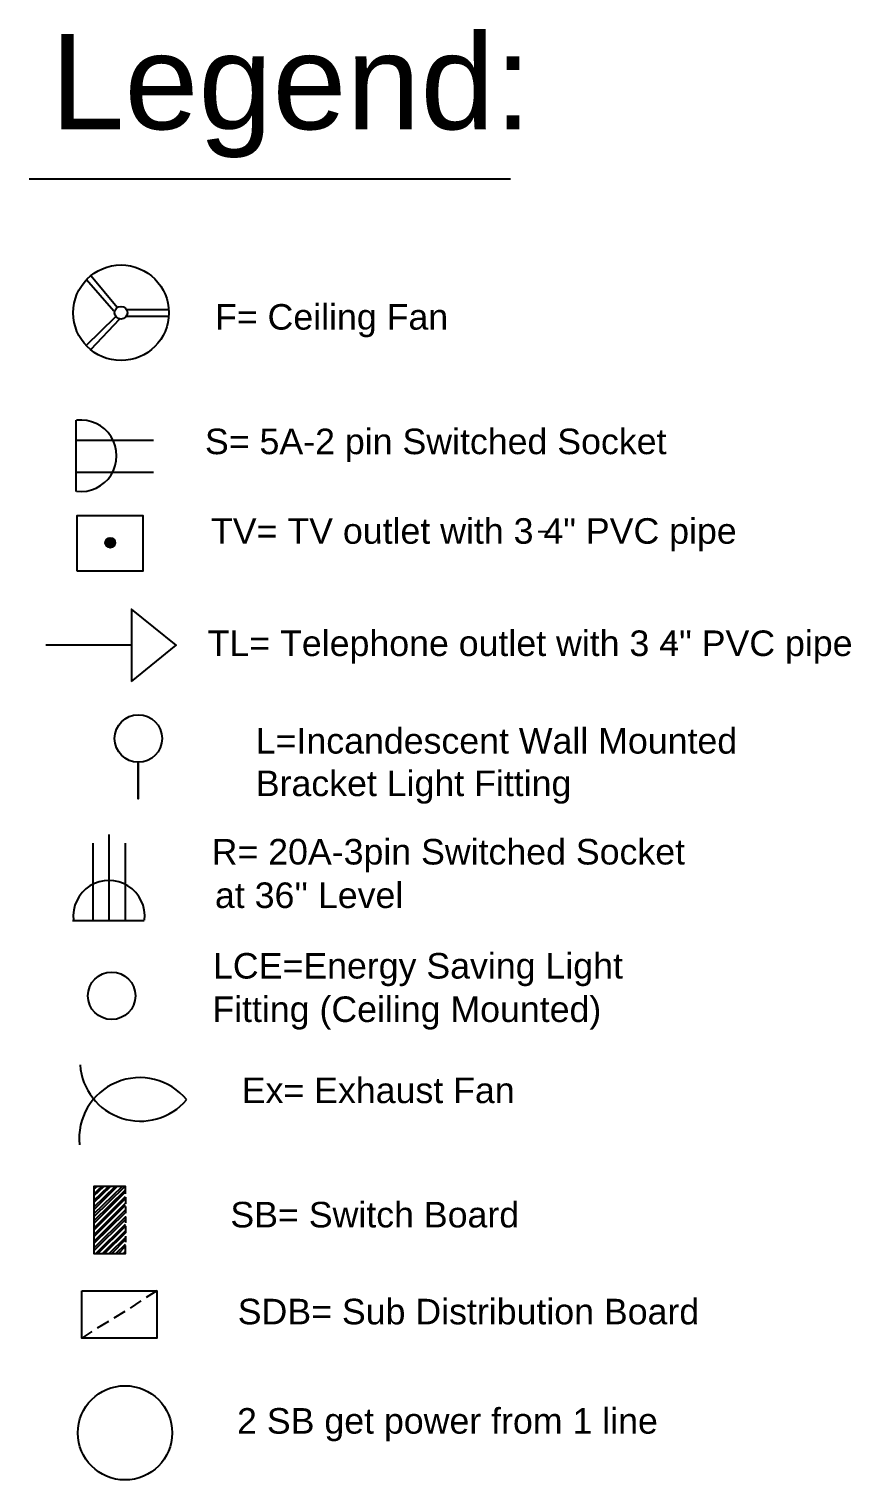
# Model space of a CAD drawing. Header units: inches. Extents: x 51 to 2153, y 246 to 1321.
# Drawn here: x 1765 to 2153, y 557 to 1243 of the extents above; entities that cross this region are included whole.
import ezdxf

# ---------------------------------------------------------------- set-up
doc = ezdxf.new("R2010")
doc.units = ezdxf.units.IN
doc.header["$MEASUREMENT"] = 0
for name, color, linetype in [('PDF_PDF_Geometry', 7, 'Continuous'), ('PDF_PDF_Solid Fills', 7, 'Continuous'), ('PDF_Text', 7, 'Continuous')]:
    doc.layers.add(name, color=color, linetype=linetype)
doc.layers.add('PDF_window', color=180, linetype='Continuous', true_color=0x3f00ff)
doc.styles.add('PDF Arial', font='arial.ttf')

msp = doc.modelspace()

# ---------------------------------------------------------------- hatches: boundary and pattern name
at = {"layer": 'PDF_PDF_Solid Fills', "transparency": 33554559}
msp.add_hatch(color=256, dxfattribs=at).paths.add_polyline_path([(1804.29, 1001.67), (1803.66, 1002.3), (1802.39, 1002.3), (1801.45, 1001.67), (1801.13, 1001.35), (1800.82, 1000.72), (1800.5, 999.77), (1801.45, 997.88), (1802.39, 997.56), (1803.66, 997.56), (1804.29, 997.88), (1804.92, 998.51), (1805.24, 999.14), (1805.24, 1000.72), (1804.92, 1001.35)])

# ---------------------------------------------------------------- linework, layer by layer
at = {"layer": 'PDF_PDF_Geometry', "lineweight": 25}
for points in [[(1764.82, 1171.88), (1992.18, 1171.88)], [(1794.18, 1126.09), (1806.5, 1111.25)], [(1804.92, 1109.35), (1791.97, 1124.19)], [(1805.55, 1106.51), (1791.66, 1092.93)], [(1807.45, 1105.56), (1793.87, 1091.04)], [(1830.5, 1109.98), (1810.6, 1109.98)], [(1830.5, 1106.83), (1810.6, 1106.83)], [(1786.92, 1057.88), (1786.92, 1024.09)], [(1786.92, 1048.41), (1823.55, 1048.41)], [(1786.92, 1033.25), (1823.55, 1033.25)], [(2005.13, 1005.14), (2010.81, 1005.14)], [(1813.13, 951.46), (1772.71, 951.46)], [(2064.5, 952.72), (2070.5, 952.72)], [(1795.13, 821.36), (1795.13, 857.99)], [(1802.71, 821.36), (1802.71, 862.09)], [(1810.29, 821.36), (1810.29, 857.99)], [(1785.34, 821.36), (1819.13, 821.36)], [(1795.45, 695.36), (1795.76, 695.67)], [(1795.45, 692.2), (1799.24, 695.67)], [(1795.45, 689.04), (1802.39, 695.67)], [(1795.45, 685.88), (1805.55, 695.67)], [(1795.45, 682.73), (1808.71, 695.67)], [(1795.45, 694.41), (1797.03, 695.67)], [(1795.45, 691.25), (1800.18, 695.67)], [(1795.45, 688.1), (1803.34, 695.67)], [(1795.45, 684.62), (1806.5, 695.67)], [(1795.45, 681.46), (1809.97, 695.67)], [(1810.29, 692.2), (1810.29, 695.67), (1795.45, 695.67), (1795.45, 664.1), (1810.29, 664.1), (1810.29, 667.88)], [(1795.45, 679.57), (1810.29, 694.09)], [(1795.45, 678.31), (1810.29, 693.15)], [(1795.45, 676.1), (1810.29, 690.94)], [(1795.45, 675.15), (1810.29, 689.99)], [(1795.45, 672.94), (1810.29, 687.78)], [(1795.45, 671.99), (1810.29, 686.83)], [(1810.29, 690.62), (1810.29, 687.46)], [(1810.29, 686.2), (1810.29, 683.04)], [(1795.45, 669.78), (1810.29, 684.62)], [(1795.45, 668.83), (1810.29, 683.36)], [(1795.45, 666.62), (1810.29, 681.46), (1810.29, 678.62)], [(1795.45, 665.36), (1810.29, 680.2)], [(1796.39, 664.1), (1810.29, 677.99)], [(1797.34, 664.1), (1810.29, 677.04), (1810.29, 673.88), (1800.5, 664.1)], [(1799.55, 664.1), (1810.29, 674.83)], [(1810.29, 672.31), (1810.29, 669.46)], [(1802.71, 664.1), (1810.29, 671.67)], [(1803.97, 664.1), (1810.29, 670.73)], [(1805.87, 664.1), (1810.29, 668.52)], [(1807.13, 664.1), (1810.29, 667.57)], [(1809.34, 664.1), (1810.29, 665.36)], [(1810.29, 664.1), (1810.29, 664.1)], [(1825.13, 646.41), (1820.08, 643.25)], [(1817.55, 641.67), (1812.5, 638.2)], [(1802.39, 631.89), (1797.03, 628.73)], [(1809.97, 636.62), (1804.92, 633.46)], [(1794.5, 627.15), (1789.76, 623.99)]]:
    msp.add_lwpolyline(points, dxfattribs=at)
for points in [[(1787.55, 986.51), (1787.55, 1012.72), (1814.39, 1012.72), (1818.5, 1012.72), (1818.5, 986.51)], [(1813.13, 934.41), (1834.29, 951.46), (1813.13, 968.51)], [(1816.29, 896.2), (1816.29, 878.83)], [(1789.76, 646.41), (1825.13, 646.41), (1825.13, 623.99), (1789.76, 623.99)]]:
    msp.add_lwpolyline(points, close=True, dxfattribs=at)
for centre, radius in [((1808.24, 1108.56), 22.58), ((1808.24, 1108.56), 3), ((1803.18, 999.93), 2.37), ((1816.45, 907.41), 11.21), ((1816.45, 907.41), 11.21), ((1803.82, 785.83), 11.21)]:
    msp.add_circle(centre, radius, dxfattribs=at)
for centre, radius, start, end in [((1789.29, 1040.98), 16.89, 263.12831, 96.87169), ((1802.55, 823.41), 16.89, 353.67772, 186.23976), ((1817.39, 755.2), 28.58, 184.14778, 319.77351), ((1817.08, 718.57), 28.58, 39.14416, 186.33352)]:
    msp.add_arc(centre, radius, start, end, dxfattribs=at)
at = {"layer": 'PDF_window', "lineweight": 25}
msp.add_circle((1810.13, 579.31), 22.26, dxfattribs=at)

# ---------------------------------------------------------------- texts
at = {"layer": 'PDF_Text', "attachment_point": 7, "style": 'PDF Arial'}
for s, insert, char_height in [('Legend:', (1774.92, 1181.71), 44.977), ('F= Ceiling Fan', (1852.6, 1096.96), 12.0699), ('S= 5A-2 pin Switched Socket', (1847.87, 1038.11), 12.0699), ('TV= TV outlet with 3 4" PVC pipe', (1850.71, 995.79), 12.0699), ('TL= Telephone outlet with 3 4" PVC pipe', (1849.13, 942.74), 12.0699), ('L=Incandescent Wall Mounted', (1871.87, 900.1), 12.0699), ('Bracket Light Fitting', (1871.87, 876.54), 12.0699), ('R= 20A-3pin Switched Socket', (1851.03, 844.22), 12.0699), ("at 36'' Level", (1852.6, 827.14), 12.0699), ('LCE=Energy Saving Light', (1851.66, 790.33), 12.0699), ('Fitting (Ceiling Mounted)', (1851.34, 769.81), 12.0699), ('Ex= Exhaust Fan', (1865.24, 734.95), 12.0699), ('SB= Switch Board', (1859.87, 676.21), 12.0699), ('SDB= Sub Distribution Board', (1863.34, 630.42), 12.0699), ('2 SB get power from 1 line', (1863.03, 575.29), 12.0699)]:
    msp.add_mtext(s, dxfattribs=dict(at, insert=insert, char_height=char_height))

doc.saveas('drawing.dxf')
